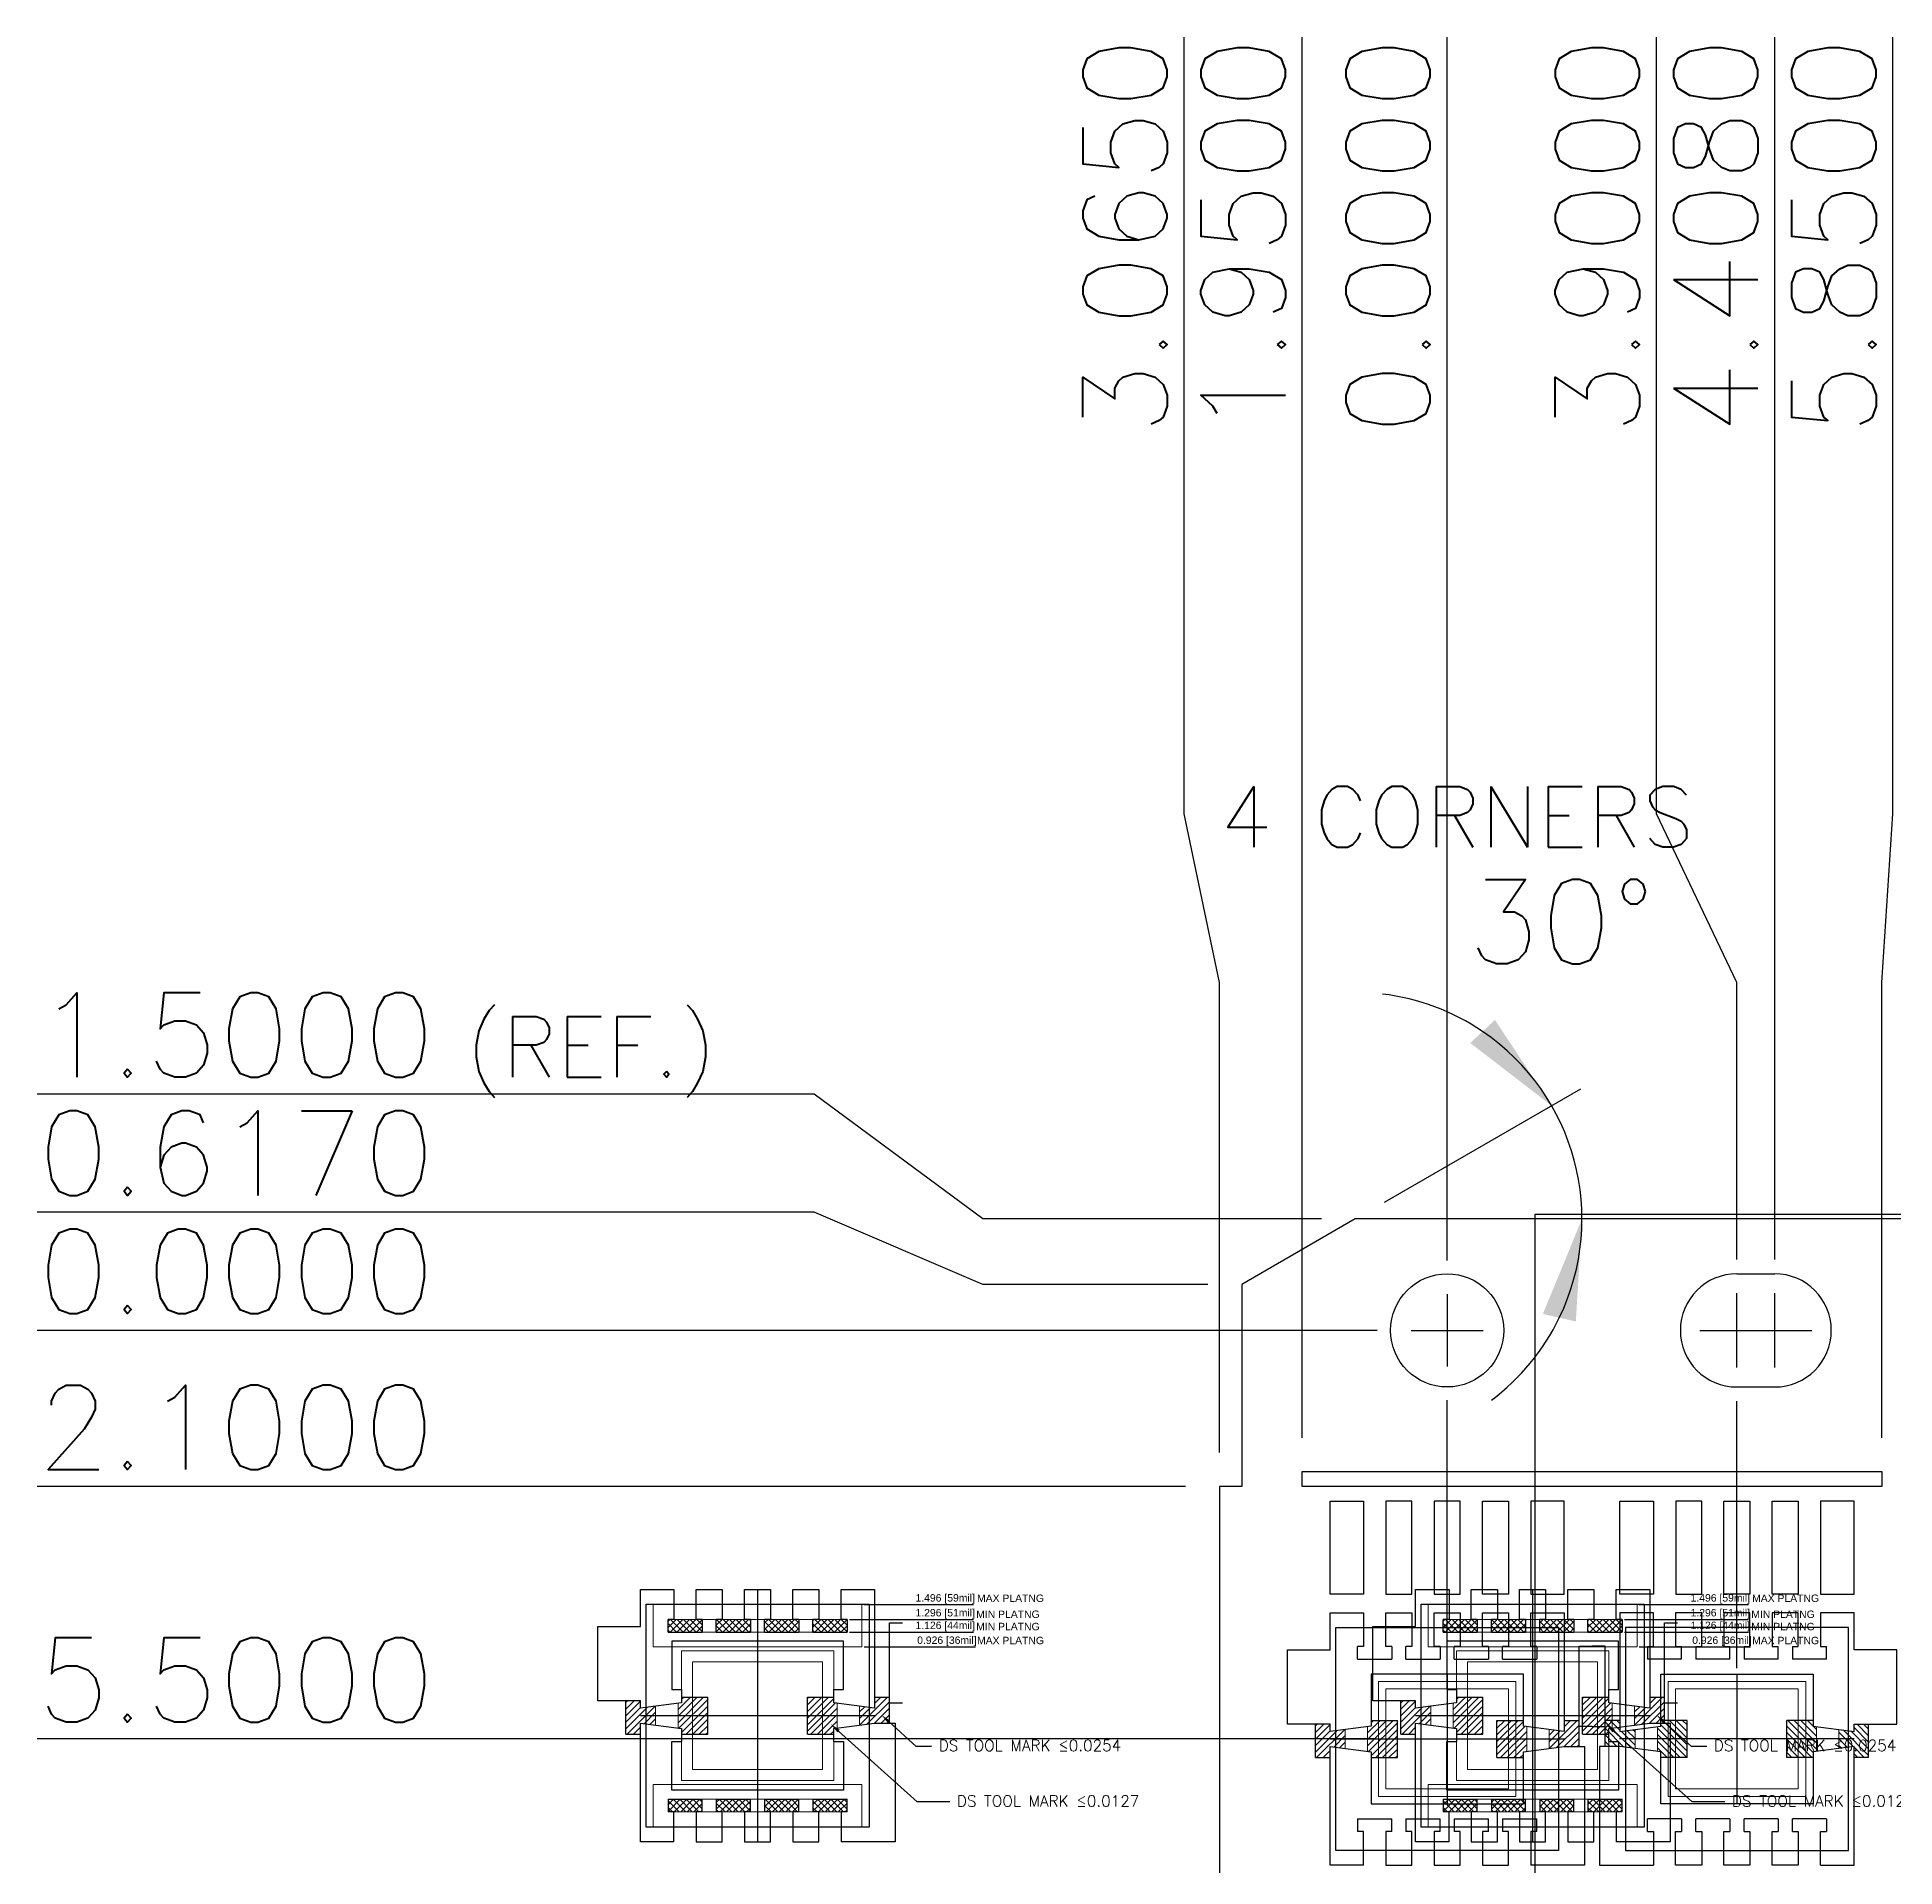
# Model space of a CAD drawing. Extents: x -357 to 49, y -247 to 73.
# Drawn here: x -330.2 to -275.2, y 18.5 to 72.7 of the extents above; entities that cross this region are included whole.
import ezdxf
from ezdxf.enums import TextEntityAlignment as Align
from ezdxf.lldxf.tags import DXFTag

# ---------------------------------------------------------------- set-up
doc = ezdxf.new("R2010")
doc.units = 0
doc.header["$LTSCALE"] = 20
doc.header["$MEASUREMENT"] = 0
doc.linetypes.add('PHANTOM', pattern=[15, 7.5, -1.5, 1.5, -1.5, 1.5, -1.5])
for name, color, linetype in [('CEN', 1, 'CENTER'), ('DIM', 161, 'Continuous'), ('LF-LINE', 1, 'Continuous')]:
    doc.layers.add(name, color=color, linetype=linetype)
for name, color, linetype, lineweight in [('DS', 1, 'Continuous', 15), ('LF', 7, 'Continuous', 25), ('LF-H', 3, 'Continuous', 18), ('PKG', 6, 'PHANTOM', 25), ('PLATING', 241, 'HIDDEN', 13)]:
    doc.layers.add(name, color=color, linetype=linetype, lineweight=lineweight)
doc.styles.add('ROMANS', font='ROMANS.SHX', dxfattribs={"bigfont": 'chineset'})
doc.styles.add('SIMPLEX', font='SIMPLEX.shx', dxfattribs={"height": 0.05})
doc.styles.get("Standard").update_dxf_attribs({"font": 'sanss___.ttf'})
tags = doc.linetypes.add('CENTER', pattern=[2, 1.25, -0.25, 0.25, -0.25]).pattern_tags.tags
tags[10:11] = [DXFTag(74, 4), DXFTag(75, 0), DXFTag(340, '0'), DXFTag(46, 1.0), DXFTag(50, 0.0), DXFTag(44, 0.0), DXFTag(45, 0.0)]
tags[8:9] = [DXFTag(74, 4), DXFTag(75, 0), DXFTag(340, '0'), DXFTag(46, 1.0), DXFTag(50, 0.0), DXFTag(44, 0.0), DXFTag(45, 0.0)]
tags[6:7] = [DXFTag(74, 4), DXFTag(75, 0), DXFTag(340, '0'), DXFTag(46, 1.0), DXFTag(50, 0.0), DXFTag(44, 0.0), DXFTag(45, 0.0)]
tags[4:5] = [DXFTag(74, 4), DXFTag(75, 0), DXFTag(340, '0'), DXFTag(46, 1.0), DXFTag(50, 0.0), DXFTag(44, 0.0), DXFTag(45, 0.0)]
tags = doc.linetypes.add('HIDDEN', pattern=[0.375, 0.25, -0.125]).pattern_tags.tags
tags[6:7] = [DXFTag(74, 4), DXFTag(75, 0), DXFTag(340, '0'), DXFTag(46, 1.0), DXFTag(50, 0.0), DXFTag(44, 0.0), DXFTag(45, 0.0)]
tags[4:5] = [DXFTag(74, 4), DXFTag(75, 0), DXFTag(340, '0'), DXFTag(46, 1.0), DXFTag(50, 0.0), DXFTag(44, 0.0), DXFTag(45, 0.0)]
doc.dimstyles.new('3-Standard-mil', dxfattribs={"dimtxt": 0.1, "dimasz": 0.1, "dimexe": 0.03, "dimexo": 0.03, "dimgap": 0.01, "dimtad": 1, "dimdec": 3, "dimzin": 0, "dimdsep": 46, "dimtxsty": 'Standard', "dimcen": 0, "dimadec": 0, "dimazin": 0, "dimtfac": 1, "dimtdec": 3, "dimtmove": 0, "dimatfit": 3, "dimfxl": 1, "dimtolj": 1, "dimtzin": 0, "dimarcsym": 0})

# ---------------------------------------------------------------- blocks, each defined once
blk = doc.blocks.new('*D19')
at = {"layer": 'DEFPOINTS', "color": 0, "transparency": 16777216}
for p in [(137.2533, 45.0109), (138.1826, 45.0109), (136.0483, 43.8849)]:
    blk.add_point(p, dxfattribs=at)
at = {"layer": 'DIM', "color": 0, "lineweight": -2, "transparency": 16777216}
blk.add_line((137.2833, 45.0109), (138.9545, 45.0109), dxfattribs=at)
at = {"layer": 'DIM', "color": 0, "transparency": 16777216, "insert": (138.5736, 45.0856), "char_height": 0.1, "attachment_point": 5}
blk.add_mtext('\\A1;1.126 [44mil]', dxfattribs=at)
blk = doc.blocks.new('*D20')
at = {"layer": 'DEFPOINTS', "color": 0, "transparency": 16777216}
for p in [(137.2533, 45.1809), (138.1826, 45.1809), (136.0483, 43.8849)]:
    blk.add_point(p, dxfattribs=at)
at = {"layer": 'DIM', "color": 0, "lineweight": -2, "transparency": 16777216}
blk.add_line((137.2833, 45.1809), (138.9545, 45.1809), dxfattribs=at)
at = {"layer": 'DIM', "color": 0, "transparency": 16777216, "insert": (138.5736, 45.2556), "char_height": 0.1, "attachment_point": 5}
blk.add_mtext('\\A1;1.296 [51mil]', dxfattribs=at)
blk = doc.blocks.new('*D21')
at = {"layer": 'DEFPOINTS', "color": 0, "transparency": 16777216}
for p in [(137.4533, 45.3809), (138.1826, 45.3809), (136.0483, 43.8849)]:
    blk.add_point(p, dxfattribs=at)
at = {"layer": 'DIM', "color": 0, "lineweight": -2, "transparency": 16777216}
blk.add_line((137.4833, 45.3809), (138.9545, 45.3809), dxfattribs=at)
at = {"layer": 'DIM', "color": 0, "transparency": 16777216, "insert": (138.5736, 45.4556), "char_height": 0.1, "attachment_point": 5}
blk.add_mtext('\\A1;1.496 [59mil]', dxfattribs=at)
blk = doc.blocks.new('*D22')
at = {"layer": 'DEFPOINTS', "color": 0, "transparency": 16777216}
for p in [(137.4533, 44.8109), (138.2009, 44.8109), (136.0483, 43.8849)]:
    blk.add_point(p, dxfattribs=at)
at = {"layer": 'DIM', "color": 0, "lineweight": -2, "transparency": 16777216}
blk.add_line((137.4833, 44.8109), (138.9809, 44.8109), dxfattribs=at)
at = {"layer": 'DIM', "color": 0, "transparency": 16777216, "insert": (138.5959, 44.8856), "char_height": 0.1, "attachment_point": 5}
blk.add_mtext('\\A1;0.926 [36mil]', dxfattribs=at)
blk = doc.blocks.new('INNER')
h = blk.add_hatch()
h.set_pattern_fill('ANSI31', color=256, scale=0.5)
h.set_pattern_definition([(45, (131.59851, 43.57095), (-0.04419417, 0.04419417), [])])
h.paths.add_polyline_path([(144.6579, 43.821), (144.4533, 43.821), (144.4533, 43.571), (144.6579, 43.571)])
h.paths.add_polyline_path([(144.4533, 43.821), (144.3033, 43.821), (144.3033, 43.7451), (144.2579, 43.7392), (144.2579, 43.571), (144.4533, 43.571)])
h.paths.add_polyline_path([(144.4533, 43.571), (144.2579, 43.571), (144.2579, 43.4027), (144.3033, 43.3968), (144.3033, 43.321), (144.4533, 43.321)])
h.paths.add_polyline_path([(144.6579, 43.571), (144.4533, 43.571), (144.4533, 43.321), (144.6579, 43.321)])
h.paths.add_polyline_path([(143.9563, 43.6996), (143.8283, 43.6828), (143.8283, 43.571), (143.9563, 43.571)])
h.paths.add_polyline_path([(143.9563, 43.571), (143.8283, 43.571), (143.8283, 43.4591), (143.9563, 43.4423)])
h.paths.add_polyline_path([(143.8283, 43.571), (143.8283, 43.6828), (143.7533, 43.6729), (143.7533, 43.771), (143.5563, 43.771), (143.5563, 43.321), (143.7533, 43.321), (143.7533, 43.469), (143.8283, 43.4591)])
h.paths.add_polyline_path([(146.2033, 43.821), (145.9987, 43.821), (145.9987, 43.571), (146.2033, 43.571)])
h.paths.add_polyline_path([(146.2033, 43.571), (145.9987, 43.571), (145.9987, 43.321), (146.2033, 43.321)])
h.paths.add_polyline_path([(146.3987, 43.571), (146.2033, 43.571), (146.2033, 43.321), (146.3533, 43.321), (146.3533, 43.3968), (146.3987, 43.4027)])
h.paths.add_polyline_path([(146.3987, 43.7392), (146.3533, 43.7451), (146.3533, 43.821), (146.2033, 43.821), (146.2033, 43.571), (146.3987, 43.571)])
h.paths.add_polyline_path([(147.1033, 43.821), (146.9033, 43.821), (146.9033, 43.6729), (146.8283, 43.6828), (146.8283, 43.4591), (146.9033, 43.469), (147.1033, 43.469)])
h.paths.add_polyline_path([(146.8283, 43.571), (146.7003, 43.571), (146.7003, 43.4423), (146.8283, 43.4591)])
h.paths.add_polyline_path([(146.8283, 43.6828), (146.7003, 43.6996), (146.7003, 43.571), (146.8283, 43.571)])
at = {"layer": 'DIM'}
h = blk.add_hatch(dxfattribs=at)
h.set_pattern_fill('ANSI31', color=256, scale=0.5)
h.set_pattern_definition([(45, (122.3185, 43.88486), (-0.04419417, 0.04419417), [])])
h.paths.add_polyline_path([(135.3778, 44.1349), (135.1733, 44.1349), (135.1733, 43.8849), (135.3778, 43.8849)])
h.paths.add_polyline_path([(135.1733, 44.1349), (135.0233, 44.1349), (135.0233, 44.059), (134.9778, 44.0531), (134.9778, 43.8849), (135.1733, 43.8849)])
h.paths.add_polyline_path([(135.1733, 43.8849), (134.9778, 43.8849), (134.9778, 43.7166), (135.0233, 43.7107), (135.0233, 43.6349), (135.1733, 43.6349)])
h.paths.add_polyline_path([(135.3778, 43.8849), (135.1733, 43.8849), (135.1733, 43.6349), (135.3778, 43.6349)])
h.paths.add_polyline_path([(134.6763, 44.0135), (134.5483, 43.9967), (134.5483, 43.8849), (134.6763, 43.8849)])
h.paths.add_polyline_path([(134.6763, 43.8849), (134.5483, 43.8849), (134.5483, 43.773), (134.6763, 43.7562)])
h.paths.add_polyline_path([(134.5483, 43.8849), (134.5483, 43.9967), (134.4733, 43.9868), (134.4733, 44.0849), (134.2763, 44.0849), (134.2763, 43.6349), (134.4733, 43.6349), (134.4733, 43.7829), (134.5483, 43.773)])
h.paths.add_polyline_path([(136.9233, 44.1349), (136.7187, 44.1349), (136.7187, 43.8849), (136.9233, 43.8849)])
h.paths.add_polyline_path([(136.9233, 43.8849), (136.7187, 43.8849), (136.7187, 43.6349), (136.9233, 43.6349)])
h.paths.add_polyline_path([(137.1187, 43.8849), (136.9233, 43.8849), (136.9233, 43.6349), (137.0733, 43.6349), (137.0733, 43.7107), (137.1187, 43.7166)])
h.paths.add_polyline_path([(137.1187, 44.0531), (137.0733, 44.059), (137.0733, 44.1349), (136.9233, 44.1349), (136.9233, 43.8849), (137.1187, 43.8849)])
h.paths.add_polyline_path([(137.8233, 44.1349), (137.6233, 44.1349), (137.6233, 43.9868), (137.5483, 43.9967), (137.5483, 43.773), (137.6233, 43.7829), (137.8233, 43.7829)])
h.paths.add_polyline_path([(137.5483, 43.8849), (137.4203, 43.8849), (137.4203, 43.7562), (137.5483, 43.773)])
h.paths.add_polyline_path([(137.5483, 43.9967), (137.4203, 44.0135), (137.4203, 43.8849), (137.5483, 43.8849)])
at = {"layer": 'PLATING'}
h = blk.add_hatch(dxfattribs=at)
h.set_pattern_fill('ANSI37', color=256, scale=0.5)
h.set_pattern_definition([(45, (122.3185, 43.88486), (-0.04419417, 0.04419417), []), (135, (122.3185, 43.88486), (-0.04419417, -0.04419417), [])])
h.paths.add_polyline_path([(135.3033, 45.1809), (134.8433, 45.1809), (134.8433, 45.0109), (135.3033, 45.0109)])
h.paths.add_polyline_path([(135.9533, 45.1809), (135.4933, 45.1809), (135.4933, 45.0109), (135.9533, 45.0109)])
h.paths.add_polyline_path([(136.6033, 45.1809), (136.1433, 45.1809), (136.1433, 45.0109), (136.6033, 45.0109)])
h.paths.add_polyline_path([(137.2533, 45.1809), (136.7933, 45.1809), (136.7933, 45.0109), (137.2533, 45.0109)])
h.paths.add_polyline_path([(137.2533, 42.7589), (136.7933, 42.7589), (136.7933, 42.5889), (137.2533, 42.5889)])
h.paths.add_polyline_path([(136.6033, 42.7589), (136.1433, 42.7589), (136.1433, 42.5889), (136.6033, 42.5889)])
h.paths.add_polyline_path([(135.9533, 42.7589), (135.4933, 42.7589), (135.4933, 42.5889), (135.9533, 42.5889)])
h.paths.add_polyline_path([(135.3033, 42.7589), (134.8433, 42.7589), (134.8433, 42.5889), (135.3033, 42.5889)])
at = {"layer": 'CEN'}
for p, q in [((136.0483, 45.5849), (136.0483, 42.1849)), ((145.3283, 44.444), (145.3283, 42.698)), ((134.4733, 43.8849), (137.6302, 43.8849)), ((143.7533, 43.571), (146.9102, 43.571))]:
    blk.add_line(p, q, dxfattribs=at)
at = {"layer": 'DIM'}
for p, q in [((137.8185, 43.8006), (138.1843, 43.4707)), ((137.1386, 43.6767), (138.196, 42.7228)), ((138.3904, 43.4707), (138.1843, 43.4707)), ((138.6343, 42.7228), (138.196, 42.7228))]:
    blk.add_line(p, q, dxfattribs=at)
for points in [[(137.834, 43.8178), (137.8031, 43.7835), (137.7156, 43.8935)], [(137.154, 43.6938), (137.1231, 43.6595), (137.0356, 43.7695)]]:
    blk.add_solid(points, dxfattribs=at)
at = {"layer": 'DS'}
for p, q in [((134.9778, 43.7166), (134.9778, 44.0531)), ((137.1187, 43.7166), (137.1187, 44.0531)), ((134.6763, 43.7562), (134.6763, 44.0135)), ((137.4203, 43.7562), (137.4203, 44.0135)), ((144.2579, 43.4027), (144.2579, 43.7392)), ((146.3987, 43.4027), (146.3987, 43.7392)), ((143.9563, 43.4423), (143.9563, 43.6996)), ((146.7003, 43.4423), (146.7003, 43.6996))]:
    blk.add_line(p, q, dxfattribs=at)
at = {"layer": 'LF'}
for p, q in [((134.4733, 45.0849), (134.4733, 45.5849)), ((134.4733, 45.5849), (134.9233, 45.5849)), ((134.9233, 45.5849), (134.9233, 45.1809)), ((135.2233, 45.5849), (135.5733, 45.5849)), ((135.2233, 45.1809), (135.2233, 45.5849)), ((135.5733, 45.5849), (135.5733, 45.1809)), ((135.8733, 45.5849), (136.2233, 45.5849)), ((135.8733, 45.1809), (135.8733, 45.5849)), ((136.2233, 45.5849), (136.2233, 45.1809)), ((136.5233, 45.5849), (136.8733, 45.5849)), ((136.5233, 45.1809), (136.5233, 45.5849)), ((136.8733, 45.5849), (136.8733, 45.1809)), ((137.1733, 45.5849), (137.6233, 45.5849)), ((137.1733, 45.1809), (137.1733, 45.5849)), ((137.6233, 45.5849), (137.6233, 43.9868)), ((143.7533, 44.771), (143.7533, 45.271)), ((143.7533, 45.271), (144.2033, 45.271)), ((144.2033, 45.271), (144.2033, 44.817)), ((144.5033, 45.271), (144.8533, 45.271)), ((144.5033, 44.817), (144.5033, 45.271)), ((144.8533, 45.271), (144.8533, 44.817)), ((145.1533, 45.271), (145.5033, 45.271)), ((145.1533, 44.817), (145.1533, 45.271)), ((145.5033, 45.271), (145.5033, 44.817)), ((145.8033, 45.271), (146.1533, 45.271)), ((145.8033, 44.817), (145.8033, 45.271)), ((146.1533, 45.271), (146.1533, 44.817)), ((146.4533, 45.271), (146.9033, 45.271)), ((146.4533, 44.817), (146.4533, 45.271)), ((146.9033, 45.271), (146.9033, 43.6729)), ((134.9233, 45.1809), (134.8433, 45.1809)), ((134.8433, 45.0109), (134.8433, 45.1809)), ((135.3033, 45.1809), (135.2233, 45.1809)), ((135.3033, 45.1809), (135.3033, 45.0109)), ((135.5733, 45.1809), (135.4933, 45.1809)), ((135.4933, 45.0109), (135.4933, 45.1809)), ((135.9533, 45.1809), (135.8733, 45.1809)), ((135.9533, 45.1809), (135.9533, 45.0109)), ((136.2233, 45.1809), (136.1433, 45.1809)), ((136.1433, 45.0109), (136.1433, 45.1809)), ((136.6033, 45.1809), (136.5233, 45.1809)), ((136.6033, 45.1809), (136.6033, 45.0109)), ((136.8733, 45.1809), (136.7933, 45.1809)), ((136.7933, 45.0109), (136.7933, 45.1809)), ((137.2533, 45.1809), (137.1733, 45.1809)), ((137.2533, 45.1809), (137.2533, 45.0109)), ((133.8983, 44.0849), (133.8983, 45.0849)), ((133.8983, 45.0849), (134.4733, 45.0849)), ((134.8433, 45.0109), (135.3033, 45.0109)), ((135.4933, 45.0109), (135.9533, 45.0109)), ((136.1433, 45.0109), (136.6033, 45.0109)), ((136.7933, 45.0109), (137.2533, 45.0109)), ((137.2033, 44.8879), (134.8933, 44.8879)), ((134.8933, 44.8879), (134.8933, 44.2349)), ((137.2033, 44.2349), (137.2033, 44.8879)), ((144.2033, 44.817), (144.1233, 44.817)), ((144.1233, 44.647), (144.1233, 44.817)), ((144.5833, 44.817), (144.5033, 44.817)), ((144.5833, 44.817), (144.5833, 44.647)), ((144.8533, 44.817), (144.7733, 44.817)), ((144.7733, 44.647), (144.7733, 44.817)), ((145.2333, 44.817), (145.1533, 44.817)), ((145.2333, 44.817), (145.2333, 44.647)), ((145.5033, 44.817), (145.4233, 44.817)), ((145.4233, 44.647), (145.4233, 44.817)), ((145.8833, 44.817), (145.8033, 44.817)), ((145.8833, 44.817), (145.8833, 44.647)), ((146.1533, 44.817), (146.0733, 44.817)), ((146.0733, 44.647), (146.0733, 44.817)), ((146.5333, 44.817), (146.4533, 44.817)), ((146.5333, 44.817), (146.5333, 44.647)), ((143.1783, 43.771), (143.1783, 44.771)), ((143.1783, 44.771), (143.7533, 44.771)), ((144.1233, 44.647), (144.5833, 44.647)), ((144.7733, 44.647), (145.2333, 44.647)), ((145.4233, 44.647), (145.8833, 44.647)), ((146.0733, 44.647), (146.5333, 44.647)), ((146.3533, 44.444), (144.3033, 44.444)), ((144.3033, 44.444), (144.3033, 43.7451)), ((146.3533, 43.7451), (146.3533, 44.444)), ((134.8933, 44.2349), (135.0233, 44.2349)), ((135.0233, 44.2349), (135.0233, 44.059)), ((137.0733, 44.2349), (137.2033, 44.2349)), ((137.0733, 44.059), (137.0733, 44.2349)), ((135.0233, 44.1349), (135.3778, 44.1349)), ((135.3778, 43.6349), (135.3778, 44.1349)), ((136.7187, 44.1349), (137.0733, 44.1349)), ((136.7187, 43.6349), (136.7187, 44.1349)), ((137.6233, 44.1349), (137.8233, 44.1349)), ((137.8233, 43.7829), (137.8233, 44.1349)), ((134.4733, 44.0849), (133.8983, 44.0849)), ((134.2763, 43.6349), (134.2763, 44.0849)), ((134.4733, 43.9868), (134.4733, 44.0849)), ((135.0233, 44.059), (134.4733, 43.9868)), ((137.6233, 43.9868), (137.0733, 44.059)), ((144.3033, 43.821), (144.6579, 43.821)), ((144.6579, 43.321), (144.6579, 43.821)), ((145.9987, 43.821), (146.3533, 43.821)), ((145.9987, 43.321), (145.9987, 43.821)), ((146.9033, 43.821), (147.1033, 43.821)), ((147.1033, 43.469), (147.1033, 43.821)), ((134.4733, 43.7829), (135.0233, 43.7107)), ((134.4733, 42.1849), (134.4733, 43.7829)), ((137.0733, 43.7107), (137.6233, 43.7829)), ((137.6233, 43.7829), (137.8983, 43.7829)), ((137.8983, 43.7829), (137.8983, 42.1849)), ((143.7533, 43.771), (143.1783, 43.771)), ((143.5563, 43.321), (143.5563, 43.771)), ((143.7533, 43.6729), (143.7533, 43.771)), ((144.3033, 43.7451), (143.7533, 43.6729)), ((146.9033, 43.6729), (146.3533, 43.7451)), ((135.0233, 43.7107), (135.0233, 43.5349)), ((137.0733, 43.5349), (137.0733, 43.7107)), ((134.2763, 43.6349), (134.4733, 43.6349)), ((135.0233, 43.6349), (135.3778, 43.6349)), ((136.7187, 43.6349), (137.0733, 43.6349)), ((134.8933, 43.5349), (135.0233, 43.5349)), ((134.8933, 42.8819), (134.8933, 43.5349)), ((137.0733, 43.5349), (137.2033, 43.5349)), ((137.2033, 43.5349), (137.2033, 42.8819)), ((143.7533, 43.469), (144.3033, 43.3968)), ((143.7533, 41.871), (143.7533, 43.469)), ((146.3533, 43.3968), (146.9033, 43.469)), ((146.9033, 43.469), (147.1783, 43.469)), ((147.1783, 43.469), (147.1783, 41.871)), ((144.3033, 43.3968), (144.3033, 42.698)), ((146.3533, 42.698), (146.3533, 43.3968)), ((143.5563, 43.321), (143.7533, 43.321)), ((144.3033, 43.321), (144.6579, 43.321)), ((145.9987, 43.321), (146.3533, 43.321)), ((137.2033, 42.8819), (134.8933, 42.8819)), ((134.8433, 42.7589), (134.8433, 42.5889)), ((134.8433, 42.7589), (135.3033, 42.7589)), ((135.3033, 42.5889), (135.3033, 42.7589)), ((135.4933, 42.7589), (135.4933, 42.5889)), ((135.4933, 42.7589), (135.9533, 42.7589)), ((135.9533, 42.5889), (135.9533, 42.7589)), ((136.1433, 42.7589), (136.1433, 42.5889)), ((136.1433, 42.7589), (136.6033, 42.7589)), ((136.6033, 42.5889), (136.6033, 42.7589)), ((136.7933, 42.7589), (136.7933, 42.5889)), ((136.7933, 42.7589), (137.2533, 42.7589)), ((137.2533, 42.5889), (137.2533, 42.7589)), ((144.3033, 42.698), (146.3533, 42.698)), ((134.9233, 42.5889), (134.8433, 42.5889)), ((134.9233, 42.1849), (134.9233, 42.5889)), ((135.2233, 42.5889), (135.2233, 42.1849)), ((135.3033, 42.5889), (135.2233, 42.5889)), ((135.5733, 42.5889), (135.4933, 42.5889)), ((135.5733, 42.1849), (135.5733, 42.5889)), ((135.8733, 42.5889), (135.8733, 42.1849)), ((135.9533, 42.5889), (135.8733, 42.5889)), ((136.2233, 42.5889), (136.1433, 42.5889)), ((136.2233, 42.1849), (136.2233, 42.5889)), ((136.5233, 42.5889), (136.5233, 42.1849)), ((136.6033, 42.5889), (136.5233, 42.5889)), ((136.8733, 42.5889), (136.7933, 42.5889)), ((136.8733, 42.1849), (136.8733, 42.5889)), ((137.1733, 42.5889), (137.1733, 42.1849)), ((137.2533, 42.5889), (137.1733, 42.5889)), ((144.1233, 42.495), (144.1233, 42.325)), ((144.1233, 42.495), (144.5833, 42.495)), ((144.5833, 42.325), (144.5833, 42.495)), ((144.7733, 42.495), (144.7733, 42.325)), ((144.7733, 42.495), (145.2333, 42.495)), ((145.2333, 42.325), (145.2333, 42.495)), ((145.4233, 42.495), (145.4233, 42.325)), ((145.4233, 42.495), (145.8833, 42.495)), ((145.8833, 42.325), (145.8833, 42.495)), ((146.0733, 42.495), (146.0733, 42.325)), ((146.0733, 42.495), (146.5333, 42.495)), ((146.5333, 42.325), (146.5333, 42.495)), ((144.2033, 42.325), (144.1233, 42.325)), ((144.2033, 41.871), (144.2033, 42.325)), ((144.5033, 42.325), (144.5033, 41.871)), ((144.5833, 42.325), (144.5033, 42.325)), ((144.8533, 42.325), (144.7733, 42.325)), ((144.8533, 41.871), (144.8533, 42.325)), ((145.1533, 42.325), (145.1533, 41.871)), ((145.2333, 42.325), (145.1533, 42.325)), ((145.5033, 42.325), (145.4233, 42.325)), ((145.5033, 41.871), (145.5033, 42.325)), ((145.8033, 42.325), (145.8033, 41.871)), ((145.8833, 42.325), (145.8033, 42.325)), ((146.1533, 42.325), (146.0733, 42.325)), ((146.1533, 41.871), (146.1533, 42.325)), ((146.4533, 42.325), (146.4533, 41.871)), ((146.5333, 42.325), (146.4533, 42.325)), ((134.9233, 42.1849), (134.4733, 42.1849)), ((135.2233, 42.1849), (135.5733, 42.1849)), ((135.8733, 42.1849), (136.2233, 42.1849)), ((136.5233, 42.1849), (136.8733, 42.1849)), ((137.8983, 42.1849), (137.1733, 42.1849)), ((144.2033, 41.871), (143.7533, 41.871)), ((144.5033, 41.871), (144.8533, 41.871)), ((145.1533, 41.871), (145.5033, 41.871)), ((145.8033, 41.871), (146.1533, 41.871)), ((147.1783, 41.871), (146.4533, 41.871))]:
    blk.add_line(p, q, dxfattribs=at)
for points in [[(137.9983, 44.0549), (137.8233, 44.0549), (137.8233, 45.1349), (137.9983, 45.1349)], [(147.2783, 43.741), (147.1033, 43.741), (147.1033, 44.821), (147.2783, 44.821)]]:
    blk.add_lwpolyline(points, dxfattribs=at)
at = {"layer": 'LF-H', "linetype": 'HIDDEN', "ltscale": 0.25}
for p, q in [((137.0733, 44.7579), (135.0233, 44.7579)), ((135.0233, 44.7579), (135.0233, 44.2349)), ((137.0733, 44.2349), (137.0733, 44.7579)), ((135.1733, 44.6079), (135.1733, 43.1619)), ((136.9233, 44.6079), (135.1733, 44.6079)), ((136.9233, 43.1619), (136.9233, 44.6079)), ((135.0233, 43.5349), (135.0233, 43.0119)), ((137.0733, 43.0119), (137.0733, 43.5349)), ((135.1733, 43.1619), (136.9233, 43.1619)), ((137.0733, 43.0119), (135.0233, 43.0119))]:
    blk.add_line(p, q, dxfattribs=at)
at = {"layer": 'LF-H', "linetype": 'HIDDEN', "ltscale": 0.05}
for points in [[(144.4033, 42.798), (146.2533, 42.798), (146.2533, 44.344), (144.4033, 44.344)], [(144.5033, 42.898), (146.1533, 42.898), (146.1533, 44.244), (144.5033, 44.244)]]:
    blk.add_lwpolyline(points, close=True, dxfattribs=at)
at = {"layer": 'PKG'}
for points in [[(134.5483, 42.3849), (134.5483, 45.3849), (137.5483, 45.3849), (137.5483, 42.3849)], [(143.8283, 42.071), (143.8283, 45.071), (146.8283, 45.071), (146.8283, 42.071)]]:
    blk.add_lwpolyline(points, close=True, dxfattribs=at)
at = {"layer": 'PLATING'}
for points in [[(134.6433, 45.3809), (137.4533, 45.3809), (137.4533, 44.8109), (134.6433, 44.8109)], [(134.8433, 45.1809), (137.2533, 45.1809), (137.2533, 45.0109), (134.8433, 45.0109)], [(134.6433, 42.9589), (137.4533, 42.9589), (137.4533, 42.3889), (134.6433, 42.3889)], [(134.8433, 42.7589), (137.2533, 42.7589), (137.2533, 42.5889), (134.8433, 42.5889)]]:
    blk.add_lwpolyline(points, close=True, dxfattribs=at)
at = {"layer": 'DIM', "style": 'ROMANS'}
for s, p in [('DS TOOL MARK ≤0.0254', (138.4869, 43.4088)), ('DS TOOL MARK ≤0.0127', (138.7309, 42.6609))]:
    blk.add_text(s, height=0.15, dxfattribs=at).set_placement(p)
at = {"layer": 'DIM', "char_height": 0.1, "attachment_point": 5}
for s, insert in [('\\A1;MAX PLATNG', (139.4521, 45.4646)), ('\\A1;MIN PLATNG', (139.4173, 45.2494)), ('\\A1;MIN PLATNG', (139.4173, 45.0838)), ('\\A1;MAX PLATNG', (139.4521, 44.8959))]:
    blk.add_mtext(s, dxfattribs=dict(at, insert=insert))
at = {"layer": 'DIM'}
for feature_location, offset, picture, middle in [((137.4533, 45.3809), (0.7294, 0), '*D21', (138.5736, 45.4556)), ((137.2533, 45.1809), (0.9293, 0), '*D20', (138.5736, 45.2556)), ((137.2533, 45.0109), (0.9294, 0), '*D19', (138.5736, 45.0856)), ((137.4533, 44.8109), (0.7476, 0), '*D22', (138.5959, 44.8856))]:
    dim = blk.add_ordinate_dim(feature_location=feature_location, offset=offset, dtype=0, origin=(136.0483, 43.8849), dimstyle='3-Standard-mil', dxfattribs=at)
    dim.commit()
    dim.dimension.update_dxf_attribs({"geometry": picture, "text_midpoint": middle})
blk = doc.blocks.new('*U1')
at = {"layer": 'PKG'}
blk.add_lwpolyline([(-19.063, -3.3), (-19.063, 3.3), (-12.463, 3.3), (-12.463, -3.3)], close=True, dxfattribs=at)
at = {"layer": 'LF', "yscale": 2.200000000000037, "zscale": 2.200000000000037}
for p, xscale in [((-335.485, -95.856), 2.200000000000037), ((-312.539, -95.856), 2.200000000000037), ((312.539, -95.856), -2.200000000000037)]:
    blk.add_blockref('INNER', p, dxfattribs=dict(at, xscale=xscale))
blk = doc.blocks.new('*U2')
at = {"layer": 'DIM', "color": 0, "linetype": 'ByBlock', "lineweight": -2}
blk.add_blockref('*U1', (0, 0), dxfattribs=at)

msp = doc.modelspace()

# ---------------------------------------------------------------- linework, layer by layer
for p, q in [((-292.727, 29.789), (-292.727, 30.229)), ((-292.727, 30.229), (-275.567, 30.229)), ((-275.567, 29.789), (-292.727, 29.789)), ((-275.567, 30.229), (-275.567, 29.789)), ((-291.902, 26.599), (-291.902, 29.349)), ((-291.902, 29.349), (-290.912, 29.349)), ((-290.912, 29.349), (-290.912, 26.599)), ((-289.482, 29.349), (-290.252, 29.349)), ((-290.252, 29.349), (-290.252, 26.599)), ((-289.482, 26.599), (-289.482, 29.349)), ((-288.052, 29.349), (-288.822, 29.349)), ((-288.822, 29.349), (-288.822, 26.599)), ((-288.052, 26.599), (-288.052, 29.349)), ((-287.392, 26.599), (-287.392, 29.349)), ((-287.392, 29.349), (-286.622, 29.349)), ((-286.622, 29.349), (-286.622, 26.599)), ((-284.972, 29.349), (-285.962, 29.349)), ((-285.962, 29.349), (-285.962, 26.599)), ((-284.972, 26.599), (-284.972, 29.349)), ((-283.322, 26.599), (-283.322, 29.349)), ((-283.322, 29.349), (-282.332, 29.349)), ((-282.332, 29.349), (-282.332, 26.599)), ((-280.902, 29.349), (-281.672, 29.349)), ((-281.672, 29.349), (-281.672, 26.599)), ((-280.902, 26.599), (-280.902, 29.349)), ((-280.242, 26.599), (-280.242, 29.349)), ((-280.242, 29.349), (-279.472, 29.349)), ((-279.472, 29.349), (-279.472, 26.599)), ((-278.812, 26.599), (-278.812, 29.349)), ((-278.812, 29.349), (-278.042, 29.349)), ((-278.042, 29.349), (-278.042, 26.599)), ((-276.392, 29.349), (-277.382, 29.349)), ((-277.382, 29.349), (-277.382, 26.599)), ((-276.392, 26.599), (-276.392, 29.349)), ((-290.912, 26.599), (-291.902, 26.599)), ((-290.252, 26.599), (-289.482, 26.599)), ((-288.822, 26.599), (-288.052, 26.599)), ((-286.622, 26.599), (-287.392, 26.599)), ((-285.962, 26.599), (-284.972, 26.599)), ((-282.332, 26.599), (-283.322, 26.599)), ((-281.672, 26.599), (-280.902, 26.599)), ((-279.472, 26.599), (-280.242, 26.599)), ((-278.042, 26.599), (-278.812, 26.599)), ((-277.382, 26.599), (-276.392, 26.599))]:
    msp.add_line(p, q)
at = {"layer": 'CEN'}
for p, q in [((-288.437, 35.479), (-288.437, 33.339)), ((-279.857, 33.309), (-279.857, 35.509)), ((-278.74, 33.309), (-278.74, 35.509)), ((-289.507, 34.409), (-287.367, 34.409)), ((-280.957, 34.409), (-278.757, 34.409)), ((-279.84, 34.409), (-277.64, 34.409))]:
    msp.add_line(p, q, dxfattribs=at)
at = {"layer": 'DIM'}
for p, q in [((-296.227, 49.709), (-296.227, 72.709)), ((-292.727, 49.709), (-292.727, 72.709)), ((-288.437, 49.709), (-288.437, 72.709)), ((-282.24, 49.709), (-282.24, 72.709)), ((-278.74, 49.709), (-278.74, 72.709)), ((-275.24, 49.709), (-275.24, 72.709)), ((-295.18, 44.709), (-296.227, 49.709)), ((-292.727, 44.709), (-292.727, 49.709)), ((-288.437, 44.709), (-288.437, 49.709)), ((-279.857, 44.709), (-282.24, 49.709)), ((-278.74, 44.709), (-278.74, 49.709)), ((-275.567, 44.709), (-275.24, 49.709)), ((-295.18, 30.789), (-295.18, 44.709)), ((-292.727, 31.229), (-292.727, 44.709)), ((-288.437, 36.479), (-288.437, 44.709)), ((-279.857, 36.509), (-279.857, 44.709)), ((-278.74, 36.509), (-278.74, 44.709)), ((-275.567, 31.229), (-275.567, 44.709)), ((-307.18, 41.409), (-330.18, 41.409)), ((-302.18, 37.709), (-307.18, 41.409)), ((-290.29, 38.209), (-284.478, 41.564)), ((-307.18, 37.909), (-330.18, 37.909)), ((-302.18, 35.766), (-307.18, 37.909)), ((-292.156, 37.709), (-302.18, 37.709)), ((-295.52, 35.766), (-302.18, 35.766)), ((-307.18, 34.409), (-330.18, 34.409)), ((-302.18, 34.409), (-307.18, 34.409)), ((-290.507, 34.409), (-302.18, 34.409)), ((-288.437, 24.409), (-288.437, 32.339)), ((-279.857, 24.409), (-279.857, 32.309)), ((-307.18, 29.789), (-330.18, 29.789)), ((-302.18, 29.789), (-307.18, 29.789)), ((-296.18, 29.789), (-302.18, 29.789)), ((-307.18, 22.309), (-330.18, 22.309)), ((-302.18, 22.309), (-307.18, 22.309)), ((-290.537, 22.309), (-302.18, 22.309))]:
    msp.add_line(p, q, dxfattribs=at)
for start, end in [(55.833, 83.1106), (334.167, 55.833), (306.8894, 334.167)]:
    msp.add_arc((-291.156, 37.709), 6.71, start, end, dxfattribs=at)
for points in [[(-285.344, 41.064), (-287.753, 42.921), (-287.021, 43.602)], [(-284.445, 37.709), (-284.628, 34.673), (-285.603, 34.897)]]:
    msp.add_solid(points, dxfattribs=at)
at = {"layer": 'LF-LINE'}
for p, q in [((-291.156, 37.709), (-294.52, 35.766)), ((-245.83, 37.709), (-291.156, 37.709)), ((-294.52, 35.766), (-294.52, 29.789)), ((-279.857, 36.085), (-278.74, 36.085)), ((-278.74, 32.732), (-279.857, 32.732)), ((-294.52, 29.789), (-295.18, 29.789)), ((-295.18, 29.789), (-295.18, 2.949))]:
    msp.add_line(p, q, dxfattribs=at)
msp.add_circle((-288.437, 34.409), 1.676, dxfattribs=at)
for centre, start, end in [((-279.857, 34.409), 90, 270), ((-278.74, 34.409), 270, 90)]:
    msp.add_arc(centre, 1.676, start, end, dxfattribs=at)

# ---------------------------------------------------------------- block references
at = {"layer": 'DIM'}
msp.add_blockref('*U2', (-272.674, 22.309), dxfattribs=at)
at = {"layer": 'LF', "xscale": 25, "yscale": 25, "zscale": 25}
msp.add_blockref('INNER', (-3633.294, -1089.274), dxfattribs=at)

# ---------------------------------------------------------------- texts
at = {"layer": 'DIM', "style": 'SIMPLEX'}
for s, p in [('3.0650', (-296.727, 72.709)), ('1.9500', (-293.227, 72.709)), ('0.0000', (-288.937, 72.709)), ('3.9000', (-282.74, 72.709)), ('4.4080', (-279.24, 72.709)), ('5.8500', (-275.74, 72.709))]:
    msp.add_text(s, height=2.5, rotation=90, dxfattribs=at).set_placement(p, align=Align.RIGHT)
for s, height, p in [('4 CORNERS', 1.8, (-295.164, 48.716)), ('30%%D', 2.5, (-287.837, 45.261)), ('1.5000', 2.5, (-330.18, 41.909)), ('(REF.)', 1.8, (-317.493, 41.909)), ('0.6170', 2.5, (-330.18, 38.409)), ('0.0000', 2.5, (-330.18, 34.909)), ('2.1000', 2.5, (-330.18, 30.289)), ('5.5000', 2.5, (-330.18, 22.809))]:
    msp.add_text(s, height=height, dxfattribs=at).set_placement(p)

doc.saveas('drawing.dxf')
